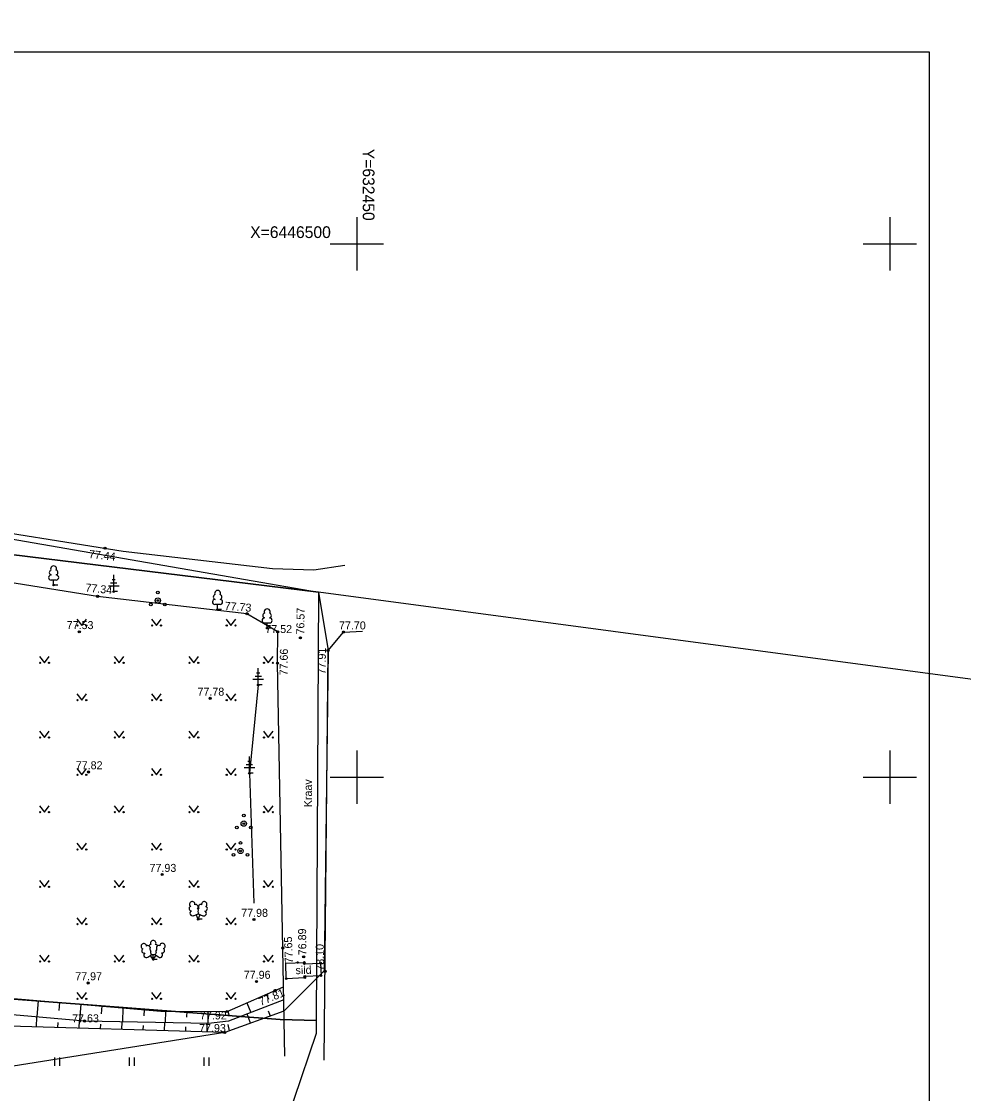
# Model space of a CAD drawing. Extents: x 632271 to 633134, y 6446009 to 6447735.
# Drawn here: x 632418.5 to 632506.9, y 6446420.4 to 6446520.9 of the extents above; entities that cross this region are included whole.
import ezdxf

# ---------------------------------------------------------------- set-up
doc = ezdxf.new("R2010")
doc.units = 0
for name, color, linetype in [('HALJASTUS', 7, 'Continuous'), ('KORGUS-EH2000', 7, 'Continuous'), ('MOOTKORG_MUU', 7, 'Continuous'), ('MOOTMPUNKT', 7, 'Continuous'), ('MOOTPIIR', 7, 'Continuous'), ('PIIR', 7, 'Continuous'), ('PUU', 7, 'Continuous'), ('RAJATIS', 7, 'Continuous'), ('RELJEEF', 7, 'Continuous'), ('VEEKOGU', 7, 'Continuous'), ('VORK', 7, 'Continuous'), ('VORMISTUS', 7, 'Continuous')]:
    doc.layers.add(name, color=color, linetype=linetype)

msp = doc.modelspace()

# ---------------------------------------------------------------- linework, layer by layer
at = {"layer": 'HALJASTUS'}
for p, q in [((632423.73, 6446464.83), (632424.19, 6446464.23)), ((632424.19, 6446464.23), (632424.63, 6446464.83)), ((632430.73, 6446464.83), (632431.19, 6446464.23)), ((632431.19, 6446464.23), (632431.63, 6446464.83)), ((632437.73, 6446464.83), (632438.19, 6446464.23)), ((632438.19, 6446464.23), (632438.63, 6446464.83)), ((632420.23, 6446461.33), (632420.69, 6446460.73)), ((632420.69, 6446460.73), (632421.13, 6446461.33)), ((632427.23, 6446461.33), (632427.69, 6446460.73)), ((632427.69, 6446460.73), (632428.13, 6446461.33)), ((632434.23, 6446461.33), (632434.69, 6446460.73)), ((632434.69, 6446460.73), (632435.13, 6446461.33)), ((632441.23, 6446461.33), (632441.69, 6446460.73)), ((632441.69, 6446460.73), (632442.13, 6446461.33)), ((632423.73, 6446457.83), (632424.19, 6446457.23)), ((632424.19, 6446457.23), (632424.63, 6446457.83)), ((632430.73, 6446457.83), (632431.19, 6446457.23)), ((632431.19, 6446457.23), (632431.63, 6446457.83)), ((632437.73, 6446457.83), (632438.19, 6446457.23)), ((632438.19, 6446457.23), (632438.63, 6446457.83)), ((632420.23, 6446454.33), (632420.69, 6446453.73)), ((632420.69, 6446453.73), (632421.13, 6446454.33)), ((632427.23, 6446454.33), (632427.69, 6446453.73)), ((632427.69, 6446453.73), (632428.13, 6446454.33)), ((632434.23, 6446454.33), (632434.69, 6446453.73)), ((632434.69, 6446453.73), (632435.13, 6446454.33)), ((632441.23, 6446454.33), (632441.69, 6446453.73)), ((632441.69, 6446453.73), (632442.13, 6446454.33)), ((632423.73, 6446450.83), (632424.19, 6446450.23)), ((632424.19, 6446450.23), (632424.63, 6446450.83)), ((632430.73, 6446450.83), (632431.19, 6446450.23)), ((632431.19, 6446450.23), (632431.63, 6446450.83)), ((632437.73, 6446450.83), (632438.19, 6446450.23)), ((632438.19, 6446450.23), (632438.63, 6446450.83)), ((632420.23, 6446447.33), (632420.69, 6446446.73)), ((632420.69, 6446446.73), (632421.13, 6446447.33)), ((632427.23, 6446447.33), (632427.69, 6446446.73)), ((632427.69, 6446446.73), (632428.13, 6446447.33)), ((632434.23, 6446447.33), (632434.69, 6446446.73)), ((632434.69, 6446446.73), (632435.13, 6446447.33)), ((632441.23, 6446447.33), (632441.69, 6446446.73)), ((632441.69, 6446446.73), (632442.13, 6446447.33)), ((632423.73, 6446443.83), (632424.19, 6446443.23)), ((632424.19, 6446443.23), (632424.63, 6446443.83)), ((632430.73, 6446443.83), (632431.19, 6446443.23)), ((632431.19, 6446443.23), (632431.63, 6446443.83)), ((632437.73, 6446443.83), (632438.19, 6446443.23)), ((632438.19, 6446443.23), (632438.63, 6446443.83)), ((632420.23, 6446440.33), (632420.69, 6446439.73)), ((632420.69, 6446439.73), (632421.13, 6446440.33)), ((632427.23, 6446440.33), (632427.69, 6446439.73)), ((632427.69, 6446439.73), (632428.13, 6446440.33)), ((632434.23, 6446440.33), (632434.69, 6446439.73)), ((632434.69, 6446439.73), (632435.13, 6446440.33)), ((632441.23, 6446440.33), (632441.69, 6446439.73)), ((632441.69, 6446439.73), (632442.13, 6446440.33)), ((632423.73, 6446436.83), (632424.19, 6446436.23)), ((632424.19, 6446436.23), (632424.63, 6446436.83)), ((632430.73, 6446436.83), (632431.19, 6446436.23)), ((632431.19, 6446436.23), (632431.63, 6446436.83)), ((632437.73, 6446436.83), (632438.19, 6446436.23)), ((632438.19, 6446436.23), (632438.63, 6446436.83)), ((632420.23, 6446433.33), (632420.69, 6446432.73)), ((632420.69, 6446432.73), (632421.13, 6446433.33)), ((632427.23, 6446433.33), (632427.69, 6446432.73)), ((632427.69, 6446432.73), (632428.13, 6446433.33)), ((632434.23, 6446433.33), (632434.69, 6446432.73)), ((632434.69, 6446432.73), (632435.13, 6446433.33)), ((632441.23, 6446433.33), (632441.69, 6446432.73)), ((632441.69, 6446432.73), (632442.13, 6446433.33)), ((632423.73, 6446429.83), (632424.19, 6446429.23)), ((632424.19, 6446429.23), (632424.63, 6446429.83)), ((632430.73, 6446429.83), (632431.19, 6446429.23)), ((632431.19, 6446429.23), (632431.63, 6446429.83)), ((632437.73, 6446429.83), (632438.19, 6446429.23)), ((632438.19, 6446429.23), (632438.63, 6446429.83)), ((632421.65, 6446423.72), (632421.65, 6446422.96)), ((632422.1, 6446423.72), (632422.1, 6446422.96)), ((632428.65, 6446423.72), (632428.65, 6446422.96)), ((632429.1, 6446423.72), (632429.1, 6446422.96)), ((632435.65, 6446423.72), (632435.65, 6446422.96)), ((632436.1, 6446423.72), (632436.1, 6446422.96))]:
    msp.add_line(p, q, dxfattribs=at)
for centre in [(632423.79, 6446464.23), (632424.62, 6446464.23), (632430.79, 6446464.23), (632431.62, 6446464.23), (632437.79, 6446464.23), (632438.62, 6446464.23), (632420.29, 6446460.73), (632421.12, 6446460.73), (632427.29, 6446460.73), (632428.12, 6446460.73), (632434.29, 6446460.73), (632435.12, 6446460.73), (632441.29, 6446460.73), (632442.12, 6446460.73), (632423.79, 6446457.23), (632424.62, 6446457.23), (632430.79, 6446457.23), (632431.62, 6446457.23), (632437.79, 6446457.23), (632438.62, 6446457.23), (632420.29, 6446453.73), (632421.12, 6446453.73), (632427.29, 6446453.73), (632428.12, 6446453.73), (632434.29, 6446453.73), (632435.12, 6446453.73), (632441.29, 6446453.73), (632442.12, 6446453.73), (632423.79, 6446450.23), (632424.62, 6446450.23), (632430.79, 6446450.23), (632431.62, 6446450.23), (632437.79, 6446450.23), (632438.62, 6446450.23), (632420.29, 6446446.73), (632421.12, 6446446.73), (632427.29, 6446446.73), (632428.12, 6446446.73), (632434.29, 6446446.73), (632435.12, 6446446.73), (632441.29, 6446446.73), (632442.12, 6446446.73), (632423.79, 6446443.23), (632424.62, 6446443.23), (632430.79, 6446443.23), (632431.62, 6446443.23), (632437.79, 6446443.23), (632438.62, 6446443.23), (632420.29, 6446439.73), (632421.12, 6446439.73), (632427.29, 6446439.73), (632428.12, 6446439.73), (632434.29, 6446439.73), (632435.12, 6446439.73), (632441.29, 6446439.73), (632442.12, 6446439.73), (632423.79, 6446436.23), (632424.62, 6446436.23), (632430.79, 6446436.23), (632431.62, 6446436.23), (632437.79, 6446436.23), (632438.62, 6446436.23), (632420.29, 6446432.73), (632421.12, 6446432.73), (632427.29, 6446432.73), (632428.12, 6446432.73), (632434.29, 6446432.73), (632435.12, 6446432.73), (632441.29, 6446432.73), (632442.12, 6446432.73), (632423.79, 6446429.23), (632424.62, 6446429.23), (632430.79, 6446429.23), (632431.62, 6446429.23), (632437.79, 6446429.23), (632438.62, 6446429.23)]:
    msp.add_circle(centre, 0.055, dxfattribs=at)
at = {"layer": 'KORGUS-EH2000'}
for centre in [(632426.37, 6446471.47), (632425.68, 6446466.96), (632439.69, 6446465.33), (632423.96, 6446463.64), (632444.7, 6446463.07), (632448.74, 6446463.61), (632447.29, 6446461.88), (632442.55, 6446460.7), (632436.23, 6446457.4), (632424.82, 6446450.5), (632431.73, 6446440.88), (632440.34, 6446436.67), (632443.05, 6446434), (632445.01, 6446433.17), (632447.01, 6446431.81), (632424.8, 6446430.72), (632440.58, 6446430.86), (632442.35, 6446430.02), (632437.83, 6446428.05), (632424.45, 6446427.15), (632437.6, 6446426.08)]:
    msp.add_circle(centre, 0.1, dxfattribs=at)
at = {"layer": 'MOOTKORG_MUU'}
msp.add_circle((632442.57, 6446463.64), 0.1, dxfattribs=at)
at = {"layer": 'MOOTMPUNKT'}
for centre in [(632426.37, 6446471.47), (632421.55, 6446468.02), (632425.68, 6446466.96), (632427.19, 6446467.4), (632431.33, 6446466.57), (632436.93, 6446465.72), (632439.69, 6446465.33), (632441.58, 6446463.98), (632423.96, 6446463.64), (632442.57, 6446463.64), (632444.7, 6446463.07), (632448.74, 6446463.61), (632447.29, 6446461.88), (632442.55, 6446460.7), (632440.74, 6446458.65), (632436.23, 6446457.4), (632424.82, 6446450.5), (632439.92, 6446450.37), (632439.39, 6446445.66), (632439.08, 6446443.09), (632431.73, 6446440.88), (632435.11, 6446436.69), (632440.34, 6446436.67), (632443.05, 6446434), (632430.9, 6446432.92), (632445.01, 6446433.17), (632444.44, 6446432.64), (632445.07, 6446432.65), (632445.07, 6446432.52), (632446.59, 6446432.58), (632447.01, 6446431.81), (632424.8, 6446430.72), (632440.58, 6446430.86), (632443.38, 6446431.12), (632445.11, 6446431.33), (632445.11, 6446431.21), (632446.64, 6446431.4), (632442.35, 6446430.02), (632437.83, 6446428.05), (632424.45, 6446427.15), (632437.6, 6446426.08)]:
    msp.add_circle(centre, 0.075, dxfattribs=at)
at = {"layer": 'MOOTPIIR'}
msp.add_lwpolyline([(632339.96, 6446484.51), (632347.82, 6446483.41), (632385.27, 6446477.95), (632446.41, 6446467.35), (632447.29, 6446461.88), (632446.93, 6446431.87), (632443.16, 6446428.07), (632437.6, 6446426.08), (632408.87, 6446421.51), (632395.7, 6446420.48), (632371.58, 6446421.68), (632357.03, 6446422.36), (632352.74, 6446422.31), (632345.63, 6446428.49), (632344.29, 6446431.79), (632342.48, 6446433.02), (632334.54, 6446433.82)], close=True, dxfattribs=at)
at = {"layer": 'PIIR'}
for points in [[(632352.71, 6446480.36), (632355.16, 6446515.88), (632356.08, 6446560.16), (632355.93, 6446584.92), (632388.67, 6446590.41), (632400.67, 6446590.64), (632398.55, 6446624.76), (632406.03, 6446625.17), (632585.81, 6446628.15), (632588.73, 6446628.2), (632562.39, 6446571.24), (632582.91, 6446562.9), (632589.06, 6446560.4), (632628.4, 6446542.5), (632598.54, 6446478.25), (632584.59, 6446448.93), (632446.41, 6446467.35), (632391.79, 6446474.04), (632384.88, 6446477.48)], [(632391.79, 6446474.04), (632446.41, 6446467.35), (632446.19, 6446427.19), (632442.81, 6446427.29), (632347.38, 6446434.56), (632351.71, 6446480.45), (632384.88, 6446477.48)], [(632446.19, 6446427.19), (632446.18, 6446425.98), (632444.08, 6446419.78), (632430.82, 6446380.53), (632425.7, 6446370.64), (632421.85, 6446357.52), (632393.28, 6446366.75), (632379.96, 6446370.68), (632381.85, 6446390.24), (632351.32, 6446393.04), (632346.68, 6446380.48), (632338.16, 6446359.57), (632347.38, 6446434.56), (632442.81, 6446427.29)]]:
    msp.add_lwpolyline(points, close=True, dxfattribs=at)
at = {"layer": 'PUU'}
for p, q in [((632427.19, 6446467.4), (632427.19, 6446468.97)), ((632421.8, 6446468.49), (632421.32, 6446468.49)), ((632421.55, 6446468.02), (632421.55, 6446468.49)), ((632421.94, 6446468.02), (632421.55, 6446468.02)), ((632427.49, 6446468.2), (632426.89, 6446468.2)), ((632427.34, 6446468.5), (632427.04, 6446468.5)), ((632427.69, 6446467.9), (632426.69, 6446467.9)), ((632427.55, 6446467.4), (632427.19, 6446467.4)), ((632437.17, 6446466.2), (632436.69, 6446466.2)), ((632436.93, 6446465.72), (632436.93, 6446466.2)), ((632437.31, 6446465.72), (632436.93, 6446465.72)), ((632441.82, 6446464.46), (632441.34, 6446464.46)), ((632441.58, 6446463.98), (632441.58, 6446464.46)), ((632441.96, 6446463.98), (632441.58, 6446463.98)), ((632440.74, 6446458.65), (632440.74, 6446460.23)), ((632441.24, 6446459.15), (632440.24, 6446459.15)), ((632441.05, 6446459.45), (632440.45, 6446459.45)), ((632440.9, 6446459.75), (632440.59, 6446459.75)), ((632441.1, 6446458.65), (632440.74, 6446458.65)), ((632439.92, 6446450.37), (632439.92, 6446451.95)), ((632440.42, 6446450.87), (632439.42, 6446450.87)), ((632440.22, 6446451.17), (632439.62, 6446451.17)), ((632440.07, 6446451.47), (632439.77, 6446451.47)), ((632440.28, 6446450.37), (632439.92, 6446450.37)), ((632434.67, 6446437.02), (632435.11, 6446437.2)), ((632435.11, 6446436.69), (632434.93, 6446437.13)), ((632435.11, 6446437.2), (632435.55, 6446437.02)), ((632435.11, 6446436.69), (632435.29, 6446437.13)), ((632435.49, 6446436.69), (632435.11, 6446436.69)), ((632430.39, 6446433.15), (632430.75, 6446433.4)), ((632430.9, 6446432.92), (632430.62, 6446433.31)), ((632430.75, 6446433.4), (632431.04, 6446433.4)), ((632430.9, 6446432.92), (632430.9, 6446433.4)), ((632430.9, 6446432.92), (632431.17, 6446433.32)), ((632431.28, 6446432.92), (632430.9, 6446432.92)), ((632431.04, 6446433.4), (632431.4, 6446433.16))]:
    msp.add_line(p, q, dxfattribs=at)
for points in [[(632440.74, 6446458.65), (632439.92, 6446450.37), (632440.34, 6446438.21)], [(632435.11, 6446437.69), (632435.09, 6446437.62), (632435.09, 6446437.6), (632435.1, 6446437.57), (632435.12, 6446437.53), (632435.13, 6446437.51), (632435.11, 6446437.48), (632435.09, 6446437.43), (632435.08, 6446437.4), (632435.09, 6446437.39), (632435.1, 6446437.36), (632435.13, 6446437.3), (632435.14, 6446437.28), (632435.13, 6446437.26), (632435.12, 6446437.22), (632435.11, 6446437.2)], [(632430.48, 6446434.21), (632430.59, 6446434.11), (632430.6, 6446434.08), (632430.6, 6446434.03), (632430.59, 6446433.94), (632430.59, 6446433.89), (632430.61, 6446433.81), (632430.65, 6446433.72), (632430.66, 6446433.67), (632430.65, 6446433.63), (632430.64, 6446433.57), (632430.64, 6446433.54), (632430.66, 6446433.5), (632430.68, 6446433.46), (632430.75, 6446433.4)], [(632431.3, 6446434.23), (632431.21, 6446434.11), (632431.19, 6446434.08), (632431.19, 6446434.03), (632431.21, 6446433.94), (632431.21, 6446433.89), (632431.19, 6446433.81), (632431.15, 6446433.72), (632431.14, 6446433.67), (632431.15, 6446433.63), (632431.16, 6446433.57), (632431.16, 6446433.54), (632431.14, 6446433.5), (632431.12, 6446433.46), (632431.05, 6446433.4)]]:
    msp.add_lwpolyline(points, dxfattribs=at)
for centre, radius in [((632431.33, 6446467.32), 0.125), ((632430.68, 6446466.2), 0.125), ((632431.33, 6446466.57), 0.25), ((632431.98, 6446466.2), 0.125), ((632439.39, 6446445.66), 0.25), ((632439.39, 6446446.41), 0.125), ((632438.74, 6446445.29), 0.125), ((632440.04, 6446445.29), 0.125), ((632439.08, 6446443.84), 0.125), ((632438.43, 6446442.72), 0.125), ((632439.08, 6446443.09), 0.25), ((632439.73, 6446442.72), 0.125)]:
    msp.add_circle(centre, radius, dxfattribs=at)
for centre, radius, start, end in [((632421.32, 6446468.73), 0.238, 90.0016, 269.3953), ((632421.38, 6446469.19), 0.233, 109.0217, 253.1415), ((632421.55, 6446469.54), 0.277, 332.5799, 207.4201), ((632421.73, 6446469.19), 0.233, 286.8508, 70.9859), ((632421.79, 6446468.73), 0.238, 270.6047, 89.9984), ((632436.76, 6446466.9), 0.233, 109.0217, 253.1415), ((632436.93, 6446467.24), 0.277, 332.5799, 207.4201), ((632437.1, 6446466.9), 0.233, 286.8508, 70.9859), ((632436.69, 6446466.44), 0.238, 90.0016, 269.3953), ((632437.16, 6446466.44), 0.238, 270.6047, 89.9984), ((632441.34, 6446464.7), 0.238, 90.0016, 269.3953), ((632441.41, 6446465.16), 0.233, 109.0217, 253.1415), ((632441.58, 6446465.5), 0.277, 332.5799, 207.4201), ((632441.75, 6446465.16), 0.233, 286.8508, 70.9859), ((632441.81, 6446464.7), 0.238, 270.6047, 89.9984), ((632434.48, 6446437.69), 0.224, 111.4304, 274.4987), ((632434.55, 6446438.1), 0.256, 111.5027, 232.5173), ((632434.55, 6446438.1), 0.256, 350.4856, 111.5002), ((632434.88, 6446437.85), 0.224, 308.5041, 111.5725), ((632435.35, 6446437.85), 0.225, 67.7016, 230.5126), ((632435.68, 6446438.09), 0.256, 67.6168, 188.6314), ((632435.75, 6446437.68), 0.224, 264.6183, 67.6866), ((632435.68, 6446438.09), 0.256, 306.5997, 67.6143), ((632434.58, 6446437.25), 0.237, 111.5014, 291.5004), ((632435.11, 6446437.46), 0.237, 66.7655, 111.5015), ((632435.64, 6446437.24), 0.237, 247.6166, 67.6155), ((632430.01, 6446434.16), 0.256, 125.5389, 246.5536), ((632430.04, 6446433.74), 0.224, 125.4667, 288.5349), ((632430.01, 6446434.16), 0.256, 4.5218, 125.5364), ((632430.4, 6446434.03), 0.202, 65.2382, 130.7412), ((632430.66, 6446434.11), 0.202, 84.7965, 150.2995), ((632430.9, 6446434.45), 0.256, 90.0013, 211.0159), ((632430.9, 6446434.45), 0.256, 328.9841, 89.9987), ((632431.13, 6446434.11), 0.202, 34.3857, 95.2035), ((632431.37, 6446434.04), 0.202, 50.3173, 111.1351), ((632431.76, 6446434.18), 0.256, 55.522, 176.5367), ((632431.74, 6446433.76), 0.224, 252.5235, 55.5918), ((632431.76, 6446434.18), 0.256, 294.5049, 55.5195), ((632430.25, 6446433.34), 0.237, 125.5377, 305.5366), ((632431.53, 6446433.35), 0.237, 235.5219, 55.5208)]:
    msp.add_arc(centre, radius, start, end, dxfattribs=at)
at = {"layer": 'RAJATIS'}
msp.add_lwpolyline([(632443.38, 6446431.12), (632443.32, 6446432.56), (632445.07, 6446432.65), (632445.07, 6446432.52), (632446.59, 6446432.58), (632446.64, 6446431.4), (632445.11, 6446431.33), (632445.11, 6446431.21), (632443.38, 6446431.12)], dxfattribs=at)
at = {"layer": 'RELJEEF'}
for p, q in [((632420.1, 6446429.07), (632419.99, 6446427.53)), ((632422.1, 6446428.9), (632422.04, 6446428.13)), ((632439.68, 6446428.86), (632440.05, 6446427.95)), ((632441.51, 6446429.65), (632441.7, 6446429.2)), ((632424.09, 6446428.73), (632423.97, 6446427.19)), ((632426.08, 6446428.56), (632426.02, 6446427.81)), ((632428.05, 6446428.39), (632428, 6446427.08)), ((632430.04, 6446428.22), (632430.02, 6446427.65)), ((632432.04, 6446428.08), (632432, 6446427)), ((632434.04, 6446428.07), (632434.02, 6446427.52)), ((632436.02, 6446428.06), (632436.02, 6446426.92)), ((632437.88, 6446428.07), (632437.98, 6446427.74)), ((632440.01, 6446426.94), (632439.7, 6446427.82)), ((632441.89, 6446427.62), (632441.72, 6446428.09)), ((632419.95, 6446426.6), (632419.99, 6446427.53)), ((632421.95, 6446426.54), (632421.97, 6446427)), ((632423.95, 6446426.48), (632423.98, 6446427.19)), ((632425.95, 6446426.42), (632425.97, 6446426.86)), ((632427.95, 6446426.37), (632427.98, 6446427.08)), ((632431.95, 6446426.25), (632431.98, 6446427)), ((632435.95, 6446426.13), (632435.97, 6446426.92)), ((632438.05, 6446426.24), (632437.93, 6446426.83)), ((632429.95, 6446426.31), (632429.97, 6446426.72)), ((632433.95, 6446426.19), (632433.96, 6446426.6))]:
    msp.add_line(p, q, dxfattribs=at)
for points in [[(632380.16, 6446430.45), (632398.31, 6446429.52), (632416.72, 6446429.36), (632431.61, 6446428.09), (632437.83, 6446428.05), (632443.12, 6446430.35)], [(632443.14, 6446429.13), (632437.96, 6446427.15), (632436.09, 6446426.92), (632424.45, 6446427.15), (632416.63, 6446427.82), (632398.49, 6446428.14), (632380.22, 6446429.7)], [(632443.16, 6446428.07), (632437.6, 6446426.08), (632416.28, 6446426.71), (632405.81, 6446427.16), (632398.17, 6446426.35), (632380.18, 6446428.62)]]:
    msp.add_lwpolyline(points, dxfattribs=at)
at = {"layer": 'VEEKOGU'}
for points in [[(632443.24, 6446423.87), (632442.55, 6446460.7), (632442.57, 6446463.64), (632439.69, 6446465.33), (632425.68, 6446466.96), (632409.6, 6446469.51), (632392.51, 6446471.89), (632389.24, 6446472.4), (632385.97, 6446474.23), (632385.32, 6446474.94), (632384.88, 6446476.4), (632385.27, 6446477.95), (632386.07, 6446478.79), (632387.35, 6446479.16), (632388.42, 6446478.64), (632391.22, 6446476.98), (632394.92, 6446476.13), (632412, 6446473.75), (632428.08, 6446471.19), (632442.09, 6446469.56), (632445.96, 6446469.44), (632448.86, 6446469.87)], [(632446.94, 6446423.48), (632447.29, 6446461.88), (632448.74, 6446463.61), (632450.54, 6446463.7)]]:
    msp.add_lwpolyline(points, dxfattribs=at)
at = {"layer": 'VORK'}
for p, q in [((632450, 6446502.5), (632450, 6446497.5)), ((632500, 6446502.5), (632500, 6446497.5)), ((632447.5, 6446500), (632452.5, 6446500)), ((632497.5, 6446500), (632502.5, 6446500)), ((632450, 6446452.5), (632450, 6446447.5)), ((632500, 6446452.5), (632500, 6446447.5)), ((632447.5, 6446450), (632452.5, 6446450)), ((632497.5, 6446450), (632502.5, 6446450))]:
    msp.add_line(p, q, dxfattribs=at)
at = {"layer": 'VORMISTUS'}
msp.add_lwpolyline([(632503.68, 6446374.51), (632306.18, 6446374.51), (632306.18, 6446518.01), (632503.68, 6446518.01), (632503.68, 6446374.51)], dxfattribs=at)

# ---------------------------------------------------------------- texts
at = {"layer": 'KORGUS-EH2000'}
for s, rotation, p in [('77.44', 354.0495, (632424.83, 6446470.56)), ('77.34', 353.8602, (632424.51, 6446467.43)), ('77.73', 355.3567, (632437.57, 6446465.71)), ('76.57', 89.0768, (632445.06, 6446463.38)), ('77.66', 89.0368, (632443.49, 6446459.54)), ('77.91', 89.4534, (632447.07, 6446459.64)), ('77.65', 92.1672, (632444, 6446432.57)), ('76.89', 90.6795, (632445.26, 6446433.32)), ('78.10', 91.111, (632446.93, 6446431.87)), ('77.81', 22.5404, (632440.98, 6446428.56))]:
    msp.add_text(s, height=0.75, rotation=rotation, dxfattribs=at).set_placement(p)
for s, p in [('77.53', (632422.78, 6446463.89)), ('77.70', (632448.32, 6446463.86)), ('77.78', (632435.05, 6446457.65)), ('77.82', (632423.63, 6446450.75)), ('77.93', (632430.55, 6446441.13)), ('77.98', (632439.15, 6446436.92)), ('77.96', (632439.39, 6446431.11)), ('77.97', (632423.58, 6446430.97)), ('77.63', (632423.29, 6446427.03)), ('77.92', (632435.28, 6446427.3)), ('77.93', (632435.2, 6446426.12))]:
    msp.add_text(s, height=0.75, dxfattribs=at).set_placement(p)
at = {"layer": 'MOOTKORG_MUU'}
msp.add_text('77.52', height=0.75, dxfattribs=at).set_placement((632441.41, 6446463.52))
at = {"layer": 'RAJATIS'}
msp.add_text('sild', height=0.75, rotation=1.3884, dxfattribs=at).set_placement((632444.25, 6446431.54))
at = {"layer": 'VEEKOGU'}
msp.add_text('Kraav', height=0.75, rotation=90, dxfattribs=at).set_placement((632445.78, 6446447.19))
at = {"layer": 'VORK'}
msp.add_text('Y=632450', height=1.1, rotation=270, dxfattribs=at).set_placement((632450.55, 6446508.92))
msp.add_text('X=6446500', height=1.1, dxfattribs=at).set_placement((632439.99, 6446500.55))

doc.saveas('drawing.dxf')
